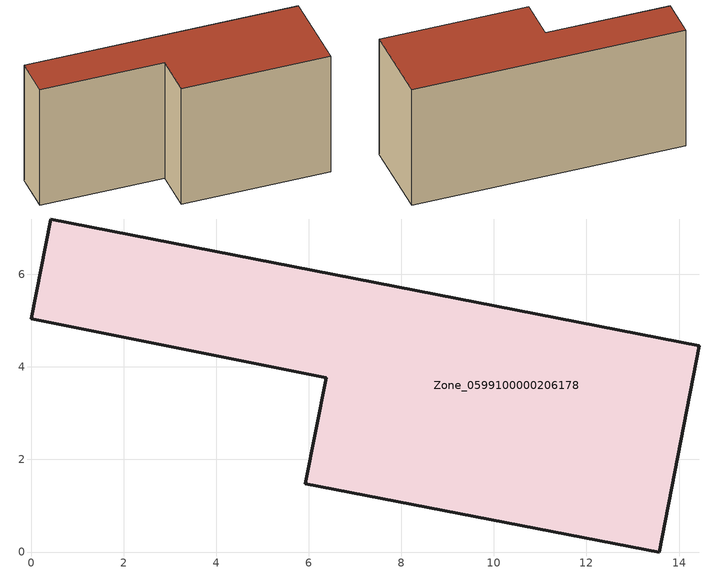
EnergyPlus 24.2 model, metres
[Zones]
Zone_0599100000206178
 floor ground (C_G): 14.44,4.46 13.57,0 5.92,1.48 6.38,3.77 0,5.04 0.42,7.2 z0
 wall outside (C_F): 13.57,0 14.44,4.46 0.42,7.2 0,5.04 6.38,3.77 5.92,1.48 13.57,0 z0:6.91
 roof outside (C_R): 5.92,1.48 13.57,0 14.44,4.46 0.42,7.2 0,5.04 6.38,3.77 z6.91
[BUILDING]
Pand.0599100000206178: North Axis=0; Terrain=City; Loads Convergence Tolerance Value=0.04; Temperature Convergence Tolerance Value=0.4; Solar Distribution=FullExterior; Maximum Number of Warmup Days=25; Minimum Number of Warmup Days=1
[Site:Location]
Rotterdam.The.Hague.AP_ZH_NLD Design_Conditions: Latitude=51.96; Longitude=4.45; Time Zone=1; Elevation=-4.5
[SITE:GROUNDTEMPERATURE:BUILDINGSURFACE]
18, 18, 18, 18, 18, 18, 18, 18, 18, 18, 18, 18
[MATERIAL] Thermal Absorptance=0.9; Solar Absorptance=0.7; Visible Absorptance=0.7
Name | Roughness | Thickness | Conductivity | Density | Specific Heat
G.TI.1946 | MediumSmooth | 0.15 | 1 | 540 | 1210
F.TI.1946 | Rough | 0.3 | 0.857143 | 1920 | 840
R.TI.1946 | MediumRough | 0.2 | 0.1 | 1500 | 1000
[CONSTRUCTION]
C_G: G.TI.1946
C_F: F.TI.1946
C_R: R.TI.1946
[ZONE]
Zone_0599100000206178: Type=1; Multiplier=1; Ceiling Height=Autocalculate; Volume=Autocalculate; Floor Area=autocalculate; Part of Total Floor Area=Yes
[ZONEINFILTRATION:DESIGNFLOWRATE]
Infil_Zone_0599100000206178: Zone or ZoneList or Space or SpaceList=Zone_0599100000206178; Schedule=AlwaysOn; Design Flow Rate Calculation Method=Flow/Area; Flow Rate per Floor Area=0.003; Constant Term Coefficient=1; Temperature Term Coefficient=0; Velocity Term Coefficient=0; Velocity Squared Term Coefficient=0
[HVACTEMPLATE:ZONE:IDEALLOADSAIRSYSTEM]
Zone_0599100000206178: Maximum Heating Supply Air Temperature=50; Minimum Cooling Supply Air Temperature=13; Maximum Heating Supply Air Humidity Ratio=0.0156; Minimum Cooling Supply Air Humidity Ratio=0.0077; Heating Limit=NoLimit; Cooling Limit=NoLimit; Dehumidification Control Type=ConstantSensibleHeatRatio; Cooling Sensible Heat Ratio=0.7; Dehumidification Setpoint=60; Humidification Control Type=None; Humidification Setpoint=30; Outdoor Air Method=None; Outdoor Air Flow Rate per Person=0.00944; Outdoor Air Flow Rate per Zone Floor Area=0; Outdoor Air Flow Rate per Zone=0; Demand Controlled Ventilation Type=None; Outdoor Air Economizer Type=NoEconomizer; Heat Recovery Type=None; Sensible Heat Recovery Effectiveness=0.7; Latent Heat Recovery Effectiveness=0.65
[ZONECONTROL:THERMOSTAT]
ThermostatControl_Zone_0599100000206178: Zone or ZoneList=Zone_0599100000206178; Control Type Schedule=DualSetpointControlType; Control 1=Thermostat_Zone_0599100000206178; Temperature Difference Between Cutout And Setpoint=0
[THERMOSTATSETPOINT:DUALSETPOINT]
Thermostat_Zone_0599100000206178: Heating Setpoint Temperature Schedule=HeatingSetpoint_Zone_0599100000206178; Cooling Setpoint Temperature Schedule=CoolingSetpoint_Zone_0599100000206178
[SCHEDULE:COMPACT]
HeatingSetpoint_Zone_0599100000206178: Through: 12/31, For: AllDays, Until: 24:00, 21
CoolingSetpoint_Zone_0599100000206178: Through: 12/31, For: AllDays, Until: 24:00, 24
DualSetpointControlType: Through: 12/31, For: AllDays, Until: 24:00, 4
AlwaysOn: Through: 12/31, For: AllDays, Until: 24:00, 1
